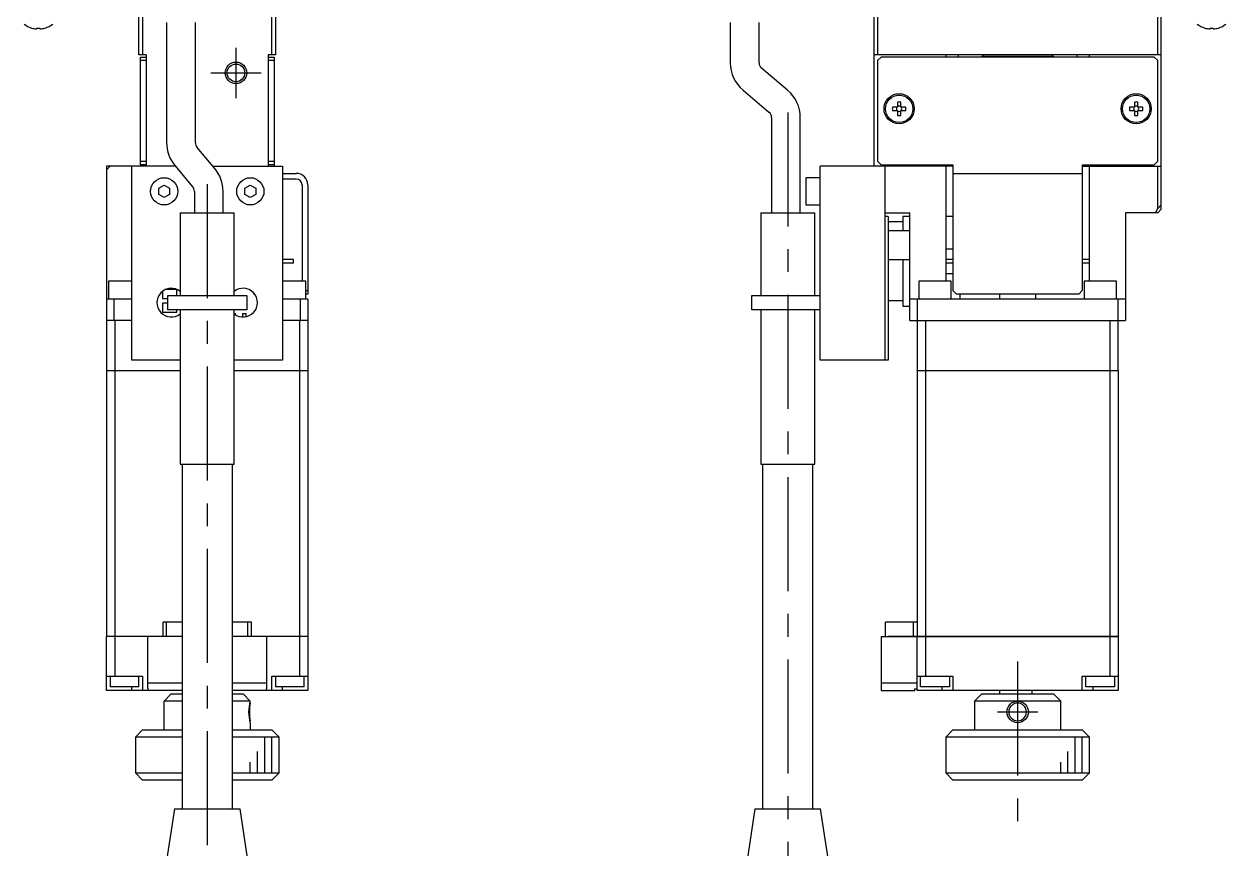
# Model space of a CAD drawing. Extents: x -1 to 743, y -8 to 429.
# Drawn here: x 8.5 to 175.8, y 140.3 to 255.2 of the extents above; entities that cross this region are included whole.
import ezdxf

# ---------------------------------------------------------------- set-up
doc = ezdxf.new("R2010")
doc.units = 0
doc.header["$LTSCALE"] = 0.5
doc.linetypes.add('CENTER', pattern=[50.8, 31.75, -6.35, 6.35, -6.35])
for name, color, linetype in [('MSM_CENTER', 1, 'CENTER'), ('MSM_CONTINUOUS', 7, 'CONTINUOUS'), ('MSM_NARROW', 5, 'CONTINUOUS')]:
    doc.layers.add(name, color=color, linetype=linetype)

msp = doc.modelspace()

# ---------------------------------------------------------------- linework, layer by layer
at = {"layer": 'MSM_CENTER'}
for p, q in [((38.000001, 251.907618), (38.000001, 244.907618)), ((34.500001, 248.407618), (41.500001, 248.407618)), ((114.813965, 242.907618), (114.813965, 92.907618)), ((34, 232.907618), (34, 92.907618)), ((146.813965, 166.423824), (146.813965, 142.907618)), ((144.013888, 159.407622), (149.613888, 159.407622))]:
    msp.add_line(p, q, dxfattribs=at)
at = {"layer": 'MSM_CONTINUOUS'}
for p, q in [((24.500001, 250.907618), (24.500001, 332.407618)), ((126.813965, 272.907618), (126.813965, 235.407618)), ((166.813965, 229.407618), (166.813965, 272.907618)), ((43.000001, 250.907618), (43.000001, 263.795246)), ((43.500001, 263.907618), (43.500001, 250.907618)), ((127.313965, 263.295246), (127.313965, 250.907618)), ((166.313965, 250.907618), (166.313965, 263.295246)), ((25.000001, 261.407618), (25.000001, 250.907618)), ((9.550001, 254.651886), (9.571292, 254.651886)), ((10.300001, 254.651886), (10.700001, 254.651886)), ((10.300001, 254.520143), (10.300001, 254.651886)), ((10.700001, 254.651886), (10.700001, 254.520143)), ((11.42871, 254.651886), (11.450001, 254.651886)), ((28.350001, 255.407618), (28.350001, 238.678622)), ((32.350001, 238.678622), (32.350001, 255.407618)), ((106.813965, 255.407618), (106.813965, 249.806541)), ((110.813965, 249.806541), (110.813965, 255.407618)), ((172.863965, 254.651886), (172.885256, 254.651886)), ((173.613965, 254.651886), (174.013965, 254.651886)), ((173.613965, 254.520143), (173.613965, 254.651886)), ((174.013965, 254.651886), (174.013965, 254.520143)), ((174.742674, 254.651886), (174.763965, 254.651886)), ((25.500001, 250.907618), (24.500001, 250.907618)), ((24.700001, 250.607618), (25.500001, 250.607618)), ((24.700001, 235.607618), (24.700001, 250.607618)), ((25.500001, 250.107618), (24.700001, 250.107618)), ((25.500001, 250.907618), (25.500001, 235.407618)), ((42.500001, 250.907618), (42.500001, 235.407618)), ((43.500001, 250.907618), (42.500001, 250.907618)), ((42.500001, 250.607618), (43.300001, 250.607618)), ((43.300001, 250.107618), (42.500001, 250.107618)), ((43.300001, 250.607618), (43.300001, 235.407618)), ((166.813965, 250.907618), (126.813965, 250.907618)), ((127.813965, 250.607618), (127.313965, 250.107618)), ((127.313965, 250.107618), (127.313965, 236.107618)), ((165.813965, 250.607618), (127.813965, 250.607618)), ((136.813965, 250.907618), (136.813965, 250.607618)), ((138.563965, 250.607618), (138.563965, 250.907618)), ((142.013965, 250.907618), (141.813965, 250.707618)), ((141.813965, 250.707618), (141.813965, 250.607618)), ((151.813965, 250.707618), (141.813965, 250.707618)), ((151.813965, 250.707618), (151.613965, 250.907618)), ((151.813965, 250.607618), (151.813965, 250.707618)), ((155.063965, 250.907618), (155.063965, 250.607618)), ((156.813965, 250.607618), (156.813965, 250.907618)), ((166.313965, 250.107618), (165.813965, 250.607618)), ((166.313965, 236.107618), (166.313965, 250.107618)), ((114.773237, 246.01801), (111.171178, 249.040497)), ((108.600027, 245.976319), (112.202086, 242.953833)), ((130.073965, 244.326803), (130.073965, 243.647618)), ((130.553965, 243.647618), (130.553965, 244.326803)), ((163.073965, 244.326803), (163.073965, 243.647618)), ((163.553965, 243.647618), (163.553965, 244.326803)), ((130.073965, 243.647618), (129.394781, 243.647618)), ((129.394781, 243.167618), (130.073965, 243.167618)), ((130.073965, 243.167618), (130.073965, 242.488434)), ((131.23315, 243.647618), (130.553965, 243.647618)), ((130.553965, 243.167618), (131.23315, 243.167618)), ((130.553965, 242.488434), (130.553965, 243.167618)), ((163.073965, 243.647618), (162.394781, 243.647618)), ((162.394781, 243.167618), (163.073965, 243.167618)), ((163.073965, 243.167618), (163.073965, 242.488434)), ((164.23315, 243.647618), (163.553965, 243.647618)), ((163.553965, 242.488434), (163.553965, 243.167618)), ((163.553965, 243.167618), (164.23315, 243.167618)), ((112.559298, 242.187788), (112.559298, 228.907618)), ((116.559298, 228.907618), (116.559298, 242.187788)), ((35.036949, 235.112472), (32.583956, 238.035834)), ((24.700001, 236.107618), (25.500001, 236.107618)), ((42.500001, 236.107618), (43.300001, 236.107618)), ((127.313965, 236.107618), (127.813965, 235.607618)), ((165.813965, 235.607618), (166.313965, 236.107618)), ((20, 234.907618), (20.5, 235.407618)), ((29.567662, 235.407618), (20, 235.407618)), ((20, 235.407618), (20, 206.957618)), ((23.5, 208.407618), (23.5, 235.407618)), ((25.500001, 235.607618), (24.700001, 235.607618)), ((29.519779, 235.464684), (31.972771, 232.541321)), ((34.789292, 235.407618), (44.5, 235.407618)), ((43.300001, 235.607618), (42.500001, 235.607618)), ((44.5, 235.407618), (44.5, 208.407618)), ((44.5, 234.407618), (46.400001, 234.407618)), ((119.313965, 208.407618), (119.313965, 235.407618)), ((137.813965, 235.407618), (119.313965, 235.407618)), ((127.813965, 235.607618), (137.813965, 235.607618)), ((128.313965, 235.407618), (128.313965, 208.407618)), ((136.813965, 235.607618), (136.813965, 219.407618)), ((137.813965, 235.607618), (137.813965, 218.107618)), ((137.813965, 234.407618), (155.813965, 234.407618)), ((155.813965, 235.607618), (165.813965, 235.607618)), ((155.813965, 235.607618), (155.813965, 218.107618)), ((155.813965, 235.407618), (166.813965, 235.407618)), ((156.813965, 219.407618), (156.813965, 235.607618)), ((166.313965, 229.519991), (166.313965, 235.407618)), ((27.25, 232.340631), (28, 232.773644)), ((28, 232.773644), (28.75, 232.340631)), ((39.25, 232.340631), (40, 232.773644)), ((40, 232.773644), (40.75, 232.340631)), ((46.400001, 233.607618), (44.5, 233.607618)), ((47.200001, 232.807618), (47.200001, 219.407618)), ((48.000001, 232.807618), (48.000001, 217.607618)), ((117.313965, 233.807618), (117.313965, 230.007618)), ((119.313965, 233.807618), (117.313965, 233.807618)), ((27.25, 231.474606), (27.25, 232.340631)), ((28, 231.041593), (27.25, 231.474606)), ((28.75, 231.474606), (28, 231.041593)), ((28.75, 232.340631), (28.75, 231.474606)), ((32.206727, 231.898534), (32.206727, 228.907618)), ((36.206727, 228.907618), (36.206727, 231.898534)), ((39.25, 231.474606), (39.25, 232.340631)), ((40, 231.041593), (39.25, 231.474606)), ((40.75, 231.474606), (40, 231.041593)), ((40.75, 232.340631), (40.75, 231.474606)), ((117.313965, 230.007618), (119.313965, 230.007618)), ((166.007778, 228.907616), (166.313965, 229.519991)), ((166.313965, 229.519991), (166.813965, 230.019991)), ((166.813965, 229.407618), (166.313965, 228.907618)), ((30.25, 228.907618), (37.75, 228.907618)), ((30.25, 228.907618), (30.25, 217.407618)), ((37.75, 217.407618), (37.75, 228.907618)), ((111.063965, 228.907618), (111.063965, 217.407618)), ((111.063965, 228.907618), (118.563965, 228.907618)), ((118.563965, 217.407618), (118.563965, 228.907618)), ((128.313965, 228.907616), (131.813965, 228.907618)), ((128.813965, 228.407618), (128.313965, 228.407618)), ((128.813965, 228.407618), (128.813965, 208.407618)), ((130.813965, 227.657618), (128.813965, 227.657618)), ((131.813965, 228.407618), (130.813965, 228.407618)), ((130.813965, 228.407618), (130.813965, 226.407618)), ((131.813965, 213.907618), (131.813965, 228.907618)), ((137.813965, 228.407618), (136.813965, 228.407618)), ((166.313965, 228.907618), (161.813965, 228.907589)), ((161.813965, 228.907616), (161.813965, 213.907618)), ((131.813965, 226.407618), (128.813965, 226.407618)), ((136.813965, 223.907618), (137.813965, 223.907618)), ((46, 222.407618), (44.5, 222.407618)), ((46, 221.907618), (44.5, 221.907618)), ((46, 221.907618), (46, 222.407618)), ((128.813965, 222.407618), (131.813965, 222.407618)), ((130.813965, 222.407618), (130.813965, 215.907618)), ((137.813965, 222.407618), (136.813965, 222.407618)), ((137.813965, 221.907618), (136.813965, 221.907618)), ((156.813965, 222.407618), (155.813965, 222.407618)), ((156.813965, 221.907618), (155.813965, 221.907618)), ((20.25, 219.407618), (20.25, 216.907618)), ((23.5, 219.407618), (20.25, 219.407618)), ((47.75, 219.407618), (44.5, 219.407618)), ((47.75, 216.907618), (47.75, 219.407618)), ((137.563965, 219.407618), (133.063965, 219.407618)), ((133.063965, 219.407618), (133.063965, 216.907618)), ((137.813965, 220.407618), (136.813965, 220.407618)), ((137.563965, 216.907618), (137.563965, 219.407618)), ((160.563965, 219.407618), (156.063965, 219.407618)), ((156.063965, 219.407618), (156.063965, 216.907618)), ((160.563965, 216.907618), (160.563965, 219.407618)), ((27.777502, 217.990495), (27.777502, 216.990118)), ((29.777502, 218.240118), (28.198786, 218.240118)), ((29.777502, 217.407618), (29.777502, 218.240118)), ((47.75, 218.107618), (48.000001, 218.107618)), ((48.000001, 217.607618), (47.75, 217.607618)), ((137.813965, 218.107618), (138.313965, 217.607618)), ((155.313965, 217.607618), (138.313965, 217.607618)), ((138.813965, 216.907618), (138.813965, 217.607618)), ((144.313965, 216.907618), (144.313965, 217.607618)), ((149.313965, 217.607618), (149.313965, 216.907618)), ((155.313965, 217.607618), (155.813965, 218.107618)), ((23.5, 216.907618), (20, 216.907618)), ((21, 216.907618), (21, 213.907618)), ((27.777502, 216.990118), (28.5, 216.990118)), ((27.777502, 216.335118), (27.777502, 215.085118)), ((28.5, 216.335118), (27.777502, 216.335118)), ((28.5, 215.407618), (28.5, 217.407618)), ((28.5, 217.407618), (39.5, 217.407618)), ((39.5, 217.407618), (39.5, 215.407618)), ((48, 216.907618), (44.5, 216.907618)), ((47, 213.907618), (47, 216.907618)), ((48, 216.907618), (48, 206.957618)), ((109.813965, 215.407618), (109.813965, 217.407618)), ((109.813965, 217.407618), (119.313965, 217.407618)), ((130.813965, 216.657618), (128.813965, 216.657618)), ((130.813965, 215.907618), (131.813965, 215.907618)), ((161.813965, 216.907618), (131.813965, 216.907618)), ((132.813965, 216.907618), (132.813965, 206.957618)), ((160.813965, 206.957618), (160.813965, 216.907618)), ((27.777502, 215.085118), (29.777502, 215.085118)), ((39.5, 215.407618), (28.5, 215.407618)), ((29.777502, 215.085118), (29.777502, 215.407618)), ((30.25, 215.407618), (30.25, 193.907618)), ((37.75, 193.907618), (37.75, 215.407618)), ((37.75, 214.907618), (37.925002, 214.907618)), ((37.925002, 214.72109), (37.925002, 214.907618)), ((38.925002, 214.907618), (38.925002, 214.409025)), ((38.925002, 214.907618), (39.425002, 214.907618)), ((39.425002, 214.453297), (39.425002, 214.907618)), ((119.313965, 215.407618), (109.813965, 215.407618)), ((111.063965, 215.407618), (111.063965, 193.907618)), ((118.563965, 193.907618), (118.563965, 215.407618)), ((23.5, 213.907618), (20, 213.907618)), ((21.154767, 213.907618), (21.154767, 206.957618)), ((48, 213.907618), (44.5, 213.907618)), ((46.845233, 213.907618), (46.845233, 206.957618)), ((131.813965, 213.907618), (161.813965, 213.907618)), ((133.968733, 213.907618), (133.968733, 206.957618)), ((159.659198, 213.907618), (159.659198, 206.957618)), ((30.25, 208.407618), (23.5, 208.407618)), ((44.5, 208.407618), (37.75, 208.407618)), ((128.813965, 208.407618), (119.313965, 208.407618)), ((20, 206.957618), (30.25, 206.957618)), ((20, 206.907618), (20, 169.957618)), ((30.25, 206.907618), (20, 206.907618)), ((20.01, 206.907618), (20.01, 206.957618)), ((21.154767, 206.907618), (21.154767, 169.957618)), ((21.15866, 206.907618), (21.15866, 206.957618)), ((37.75, 206.957618), (48, 206.957618)), ((48, 206.907618), (37.75, 206.907618)), ((46.841339, 206.907618), (46.841339, 206.957618)), ((46.845233, 206.907618), (46.845233, 169.957618)), ((47.99, 206.907618), (47.99, 206.957618)), ((48, 206.907618), (48, 169.957618)), ((132.813965, 206.957618), (160.813965, 206.957618)), ((132.813965, 206.907618), (132.813965, 169.957618)), ((160.813965, 206.907618), (132.813965, 206.907618)), ((132.823965, 206.907618), (132.823965, 206.957618)), ((133.968733, 206.907618), (133.968733, 169.957618)), ((133.972626, 206.907618), (133.972626, 206.957618)), ((159.655305, 206.907618), (159.655305, 206.957618)), ((159.659198, 206.907618), (159.659198, 169.957618)), ((160.803965, 206.907618), (160.803965, 206.957618)), ((160.813965, 206.907618), (160.813965, 169.957618)), ((30.25, 193.907618), (37.75, 193.907618)), ((30.5, 193.907618), (30.5, 145.907618)), ((37.5, 145.907618), (37.5, 193.907618)), ((111.063965, 193.907618), (118.563965, 193.907618)), ((111.313965, 193.907618), (111.313965, 145.907618)), ((118.313965, 145.907618), (118.313965, 193.907618)), ((27.847, 169.957618), (27.847, 171.907618)), ((30.5, 171.907618), (27.847, 171.907618)), ((28.347, 169.907618), (28.347, 171.907618)), ((40.153, 171.907618), (37.5, 171.907618)), ((39.653, 169.907618), (39.653, 171.907618)), ((40.153, 169.957618), (40.153, 171.907618)), ((128.413965, 169.907618), (128.413965, 171.907618)), ((132.813965, 171.907618), (128.413965, 171.907618)), ((132.313965, 169.957618), (132.313965, 171.907618)), ((20, 169.957618), (28.347, 169.957618)), ((20, 162.407618), (20, 169.907618)), ((30.5, 169.907618), (20, 169.907618)), ((20.01, 169.907618), (20.01, 169.957618)), ((21.154767, 169.907618), (21.154767, 164.407618)), ((21.15866, 169.907618), (21.15866, 169.957618)), ((25.75, 163.457618), (25.75, 169.907618)), ((48, 169.907618), (37.5, 169.907618)), ((39.653, 169.957618), (48, 169.957618)), ((42.25, 169.907618), (42.25, 163.457618)), ((46.841339, 169.907618), (46.841339, 169.957618)), ((46.845233, 169.907618), (46.845233, 164.407618)), ((47.99, 169.907618), (47.99, 169.957618)), ((48, 169.907618), (48, 162.407618)), ((127.813965, 169.907618), (127.813965, 163.457618)), ((127.813965, 169.907618), (160.813965, 169.907618)), ((128.813965, 169.907618), (128.813965, 169.957618)), ((128.813965, 169.957618), (160.813965, 169.957618)), ((132.813965, 162.407618), (132.813965, 169.907618)), ((132.823965, 169.907618), (132.823965, 169.957618)), ((133.968733, 169.907618), (133.968733, 164.407618)), ((133.972626, 169.907618), (133.972626, 169.957618)), ((159.655305, 169.907618), (159.655305, 169.957618)), ((159.659198, 169.907618), (159.659198, 164.407618)), ((160.803965, 169.907618), (160.803965, 169.957618)), ((160.813965, 169.907618), (160.813965, 162.407618)), ((20, 164.407618), (25, 164.407618)), ((20.5, 164.407618), (20.5, 162.907618)), ((24.5, 162.907618), (24.5, 164.407618)), ((25, 164.407618), (25, 162.407618)), ((43, 162.407618), (43, 164.407618)), ((43, 164.407618), (48, 164.407618)), ((43.5, 164.407618), (43.5, 162.907618)), ((47.5, 162.907618), (47.5, 164.407618)), ((132.813965, 164.407618), (137.813965, 164.407618)), ((133.313965, 162.907618), (133.313965, 164.407618)), ((137.313965, 164.407618), (137.313965, 162.907618)), ((137.813965, 164.407618), (137.813965, 162.407618)), ((155.813965, 162.407618), (155.813965, 164.407618)), ((155.813965, 164.407618), (160.813965, 164.407618)), ((156.313965, 162.907618), (156.313965, 164.407618)), ((160.313965, 164.407618), (160.313965, 162.907618)), ((30.5, 162.407618), (20, 162.407618)), ((24.5, 162.907618), (20.5, 162.907618)), ((23.5, 162.407618), (23.5, 162.907618)), ((25.75, 163.457618), (30.5, 163.457618)), ((25.75, 162.607618), (25.75, 163.407618)), ((30.5, 163.407618), (25.75, 163.407618)), ((25.75, 162.607618), (25.770978, 162.607618)), ((25.770978, 162.607618), (25.770978, 162.407618)), ((25.8, 163.407618), (25.8, 163.457618)), ((37.5, 163.457618), (42.25, 163.457618)), ((42.25, 163.407618), (37.5, 163.407618)), ((48, 162.407618), (37.5, 162.407618)), ((42.2, 163.407618), (42.2, 163.457618)), ((42.229022, 162.607618), (42.25, 162.607618)), ((42.229022, 162.407618), (42.229022, 162.607618)), ((42.25, 163.407618), (42.25, 162.607618)), ((47.5, 162.907618), (43.5, 162.907618)), ((44.5, 162.407618), (44.5, 162.907618)), ((127.813965, 163.457618), (132.813965, 163.457618)), ((127.813965, 163.407618), (127.813965, 162.407618)), ((132.813965, 163.407618), (127.813965, 163.407618)), ((127.813965, 162.407618), (132.513965, 162.407618)), ((127.863965, 163.407618), (127.863965, 163.457618)), ((132.513965, 162.607618), (132.813965, 162.607618)), ((132.513965, 162.407618), (132.513965, 162.607618)), ((160.813965, 162.407618), (132.813965, 162.407618)), ((137.313965, 162.907618), (133.313965, 162.907618)), ((136.313965, 162.407618), (136.313965, 162.907618)), ((144.313965, 161.907618), (144.313965, 162.407618)), ((148.813965, 161.907618), (148.813965, 162.407618)), ((160.313965, 162.907618), (156.313965, 162.907618)), ((157.313965, 162.407618), (157.313965, 162.907618)), ((29, 161.907618), (28, 160.907618)), ((30.5, 160.907618), (28, 160.907618)), ((28, 156.907618), (28, 160.907618)), ((29, 161.907618), (30.5, 161.907618)), ((37.5, 161.907618), (39, 161.907618)), ((40, 160.907618), (37.5, 160.907618)), ((40, 160.907618), (39, 161.907618)), ((140.813965, 160.907618), (141.813965, 161.907618)), ((140.813965, 160.907618), (140.813965, 156.907618)), ((152.813965, 160.907618), (140.813965, 160.907618)), ((141.813965, 161.907618), (151.813965, 161.907618)), ((151.813965, 161.907618), (152.813965, 160.907618)), ((152.813965, 156.907618), (152.813965, 160.907618)), ((40, 157.907623), (40, 156.907618)), ((25, 156.907618), (24, 155.907618)), ((30.5, 155.907618), (24, 155.907618)), ((24, 155.907618), (24, 150.907618)), ((25, 156.907618), (30.5, 156.907618)), ((37.5, 156.907618), (43, 156.907618)), ((44, 155.907618), (37.5, 155.907618)), ((44, 155.907618), (43, 156.907618)), ((44, 150.907618), (44, 155.907618)), ((137.813965, 156.907618), (136.813965, 155.907618)), ((156.813965, 155.907618), (136.813965, 155.907618)), ((136.813965, 155.907618), (136.813965, 150.907618)), ((137.813965, 156.907618), (155.813965, 156.907618)), ((156.813965, 155.907618), (155.813965, 156.907618)), ((156.813965, 150.907618), (156.813965, 155.907618)), ((24, 150.907618), (30.5, 150.907618)), ((24, 150.907618), (25, 149.907618)), ((37.5, 150.907618), (44, 150.907618)), ((43, 149.907618), (44, 150.907618)), ((136.813965, 150.907618), (156.813965, 150.907618)), ((136.813965, 150.907618), (137.813965, 149.907618)), ((155.813965, 149.907618), (156.813965, 150.907618)), ((30.5, 149.907618), (25, 149.907618)), ((43, 149.907618), (37.5, 149.907618)), ((155.813965, 149.907618), (137.813965, 149.907618)), ((29.43, 145.907618), (27, 129.907618)), ((29.43, 145.907618), (38.57, 145.907618)), ((41, 129.907618), (38.57, 145.907618)), ((110.243965, 145.907618), (107.813965, 129.907618)), ((110.243965, 145.907618), (119.383965, 145.907618)), ((121.813965, 129.907618), (119.383965, 145.907618))]:
    msp.add_line(p, q, dxfattribs=at)
for centre, radius in [((38.000001, 248.407618), 1.2295), ((130.313965, 243.407618), 2.1), ((130.313965, 243.407618), 1.9), ((163.313965, 243.407618), 2.1), ((163.313965, 243.407618), 1.9), ((28, 231.907618), 1.9), ((40, 231.907618), 1.9)]:
    msp.add_circle(centre, radius, dxfattribs=at)
at = {"layer": 'MSM_CONTINUOUS', "extrusion": (0, 0, -1)}
msp.add_circle((-146.813888, 159.407622), 1.2295, dxfattribs=at)
at = {"layer": 'MSM_CONTINUOUS'}
for centre, radius, start, end in [((10.500001, 257.707618), 3.2, 231.317813, 252.729995), ((10.500001, 257.707618), 3.193744, 253.094742, 266.40965), ((10.500001, 257.707618), 3.193744, 273.59035, 286.905258), ((10.500001, 257.707618), 3.2, 287.270005, 308.682187), ((173.813965, 257.707618), 3.2, 231.317813, 252.729995), ((173.813965, 257.707618), 3.193744, 253.094742, 266.40965), ((173.813965, 257.707618), 3.193744, 273.59035, 286.905258), ((173.813965, 257.707618), 3.2, 287.270005, 308.682187), ((111.813965, 249.806541), 5, 180, 230), ((111.813965, 249.806541), 1, 180, 230), ((111.559298, 242.187788), 5, 0, 50), ((130.313965, 243.407618), 0.95, 75.36671, 104.63329), ((163.313965, 243.407618), 0.95, 75.36671, 104.63329), ((111.559298, 242.187788), 1, 0, 50), ((130.313965, 243.407618), 0.95, 165.36671, 194.63329), ((130.313965, 243.407618), 0.364721, 138.849633, 221.150367), ((130.313965, 243.407618), 0.364721, 48.849633, 131.150367), ((130.313965, 243.407618), 0.364721, 228.849633, 311.150367), ((130.313965, 243.407618), 0.364721, 318.849633, 41.150367), ((130.313965, 243.407618), 0.95, 345.36671, 14.63329), ((163.313965, 243.407618), 0.95, 165.36671, 194.63329), ((163.313965, 243.407618), 0.364721, 138.849633, 221.150367), ((163.313965, 243.407618), 0.364721, 48.849633, 131.150367), ((163.313965, 243.407618), 0.364721, 228.849633, 311.150367), ((163.313965, 243.407618), 0.364721, 318.849633, 41.150367), ((163.313965, 243.407618), 0.95, 345.36671, 14.63329), ((130.313965, 243.407618), 0.95, 255.36671, 284.63329), ((163.313965, 243.407618), 0.95, 255.36671, 284.63329), ((33.350001, 238.678622), 5, 180, 220), ((33.350001, 238.678622), 1, 180, 220), ((31.206727, 231.898534), 5, 0, 40), ((46.400001, 232.807618), 1.6, 0, 90), ((46.400001, 232.807618), 0.8, 0, 90), ((31.206727, 231.898534), 1, 0, 40), ((29, 216.407618), 2, 51.317813, 308.682187), ((39, 216.407618), 2, 231.317813, 128.682187), ((40.667502, 217.707618), 0.2, 165.074363, 270.806255), ((45.86848, 159.407618), 6.00013, 167.975565, 192.024435)]:
    msp.add_arc(centre, radius, start, end, dxfattribs=at)
at = {"layer": 'MSM_NARROW'}
for p, q in [((39.809483, 159.416293), (40, 160.907613)), ((40, 157.907623), (39.809483, 159.416293)), ((42, 150.907618), (42, 155.907618)), ((43, 150.907618), (43, 155.907618)), ((154.813965, 150.907618), (154.813965, 155.907618)), ((155.813965, 150.907618), (155.813965, 155.907618)), ((40, 150.907618), (40, 152.407618)), ((41, 150.907618), (41, 153.907618)), ((152.813965, 150.907618), (152.813965, 152.407618)), ((153.813965, 150.907618), (153.813965, 153.907618))]:
    msp.add_line(p, q, dxfattribs=at)
for centre, radius in [((38.000001, 248.407618), 1.5), ((146.813888, 159.407622), 1.499996)]:
    msp.add_circle(centre, radius, dxfattribs=at)

doc.saveas('drawing.dxf')
